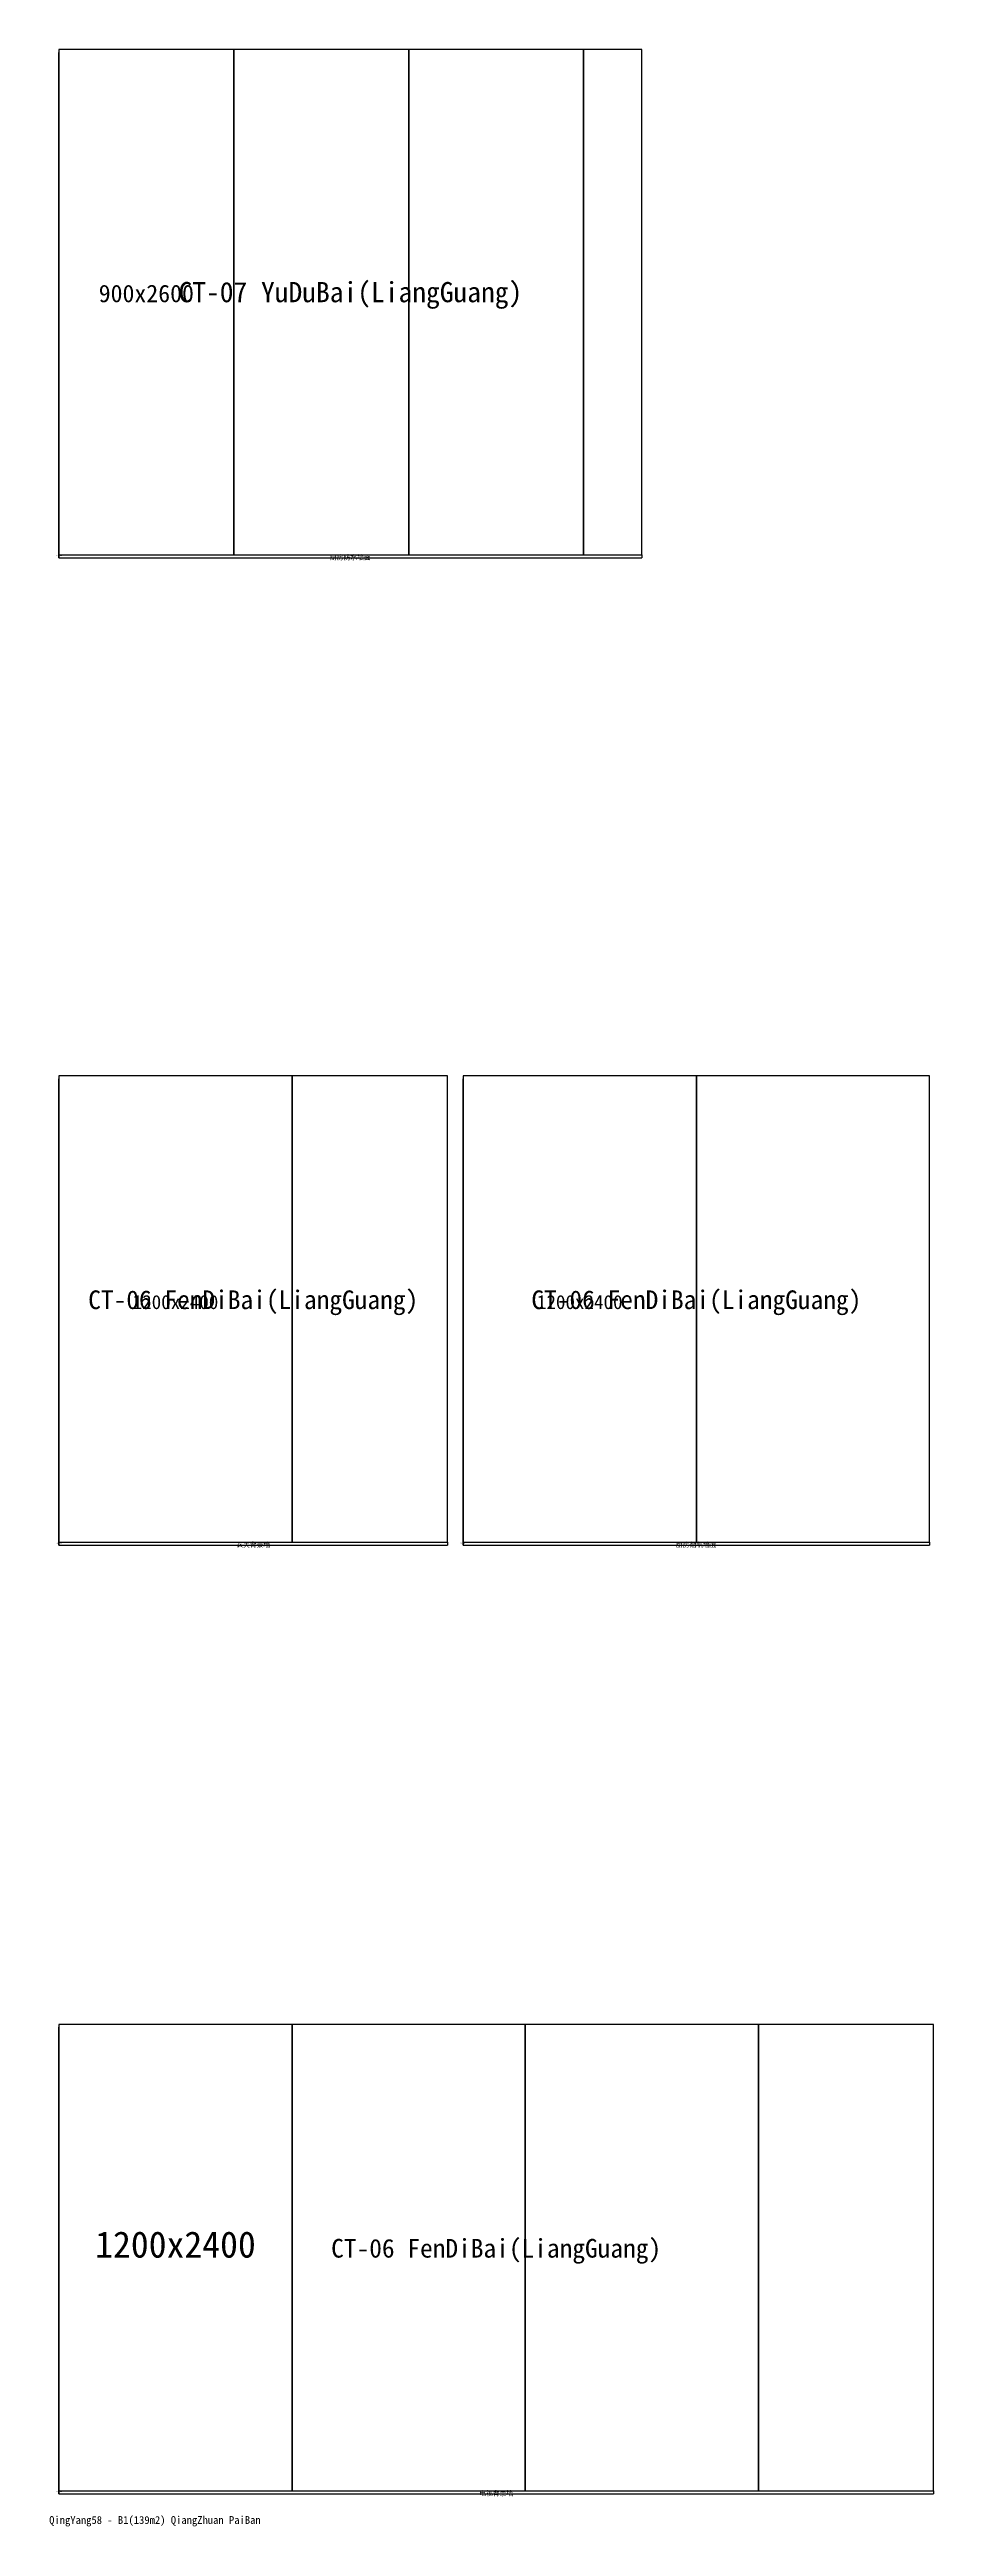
# Model space of a CAD drawing. Header units: millimetres. Extents: x 52 to 5480, y -63 to 28520.
# Drawn here: x 52 to 4600, y -63 to 12680 of the extents above; entities that cross this region are included whole.
import ezdxf
from ezdxf.enums import TextEntityAlignment as Align

# ---------------------------------------------------------------- set-up
doc = ezdxf.new("R2010")
doc.units = ezdxf.units.MM
for name, color, linetype in [('DIM', 3, 'CONTINUOUS'), ('TEXT', 7, 'CONTINUOUS'), ('TILE', 5, 'CONTINUOUS'), ('TILE_CUT', 2, 'Continuous'), ('TITLE', 6, 'CONTINUOUS'), ('WALL', 7, 'CONTINUOUS')]:
    doc.layers.add(name, color=color, linetype=linetype)

msp = doc.modelspace()

# ---------------------------------------------------------------- linework, layer by layer
at = {"layer": 'DIM'}
for p, q in [((100, 12680), (100, 12665)), ((100, 10065), (100, 12665)), ((100, 10080), (100, 10065)), ((100, 10080), (100, 10065)), ((3100, 10080), (3100, 10065)), ((100, 10065), (3100, 10065)), ((100, 7400), (100, 7385)), ((2180, 7400), (2180, 7385)), ((100, 4985), (100, 7385)), ((2180, 4985), (2180, 7385)), ((100, 5000), (100, 4985)), ((100, 5000), (100, 4985)), ((100, 4985), (2100, 4985)), ((2100, 5000), (2100, 4985)), ((2180, 5000), (2180, 4985)), ((2180, 5000), (2180, 4985)), ((2180, 4985), (4580, 4985)), ((4580, 5000), (4580, 4985)), ((100, 2520), (100, 2505)), ((100, 105), (100, 2505)), ((100, 120), (100, 105)), ((100, 120), (100, 105)), ((100, 105), (4600, 105)), ((4600, 120), (4600, 105))]:
    msp.add_line(p, q, dxfattribs=at)
at = {"layer": 'TILE'}
for points in [[(100, 10080), (1000, 10080), (1000, 12680), (100, 12680), (100, 10080)], [(1000, 10080), (1900, 10080), (1900, 12680), (1000, 12680), (1000, 10080)], [(1900, 10080), (2800, 10080), (2800, 12680), (1900, 12680), (1900, 10080)], [(100, 5000), (1300, 5000), (1300, 7400), (100, 7400), (100, 5000)], [(2180, 5000), (3380, 5000), (3380, 7400), (2180, 7400), (2180, 5000)], [(3380, 5000), (4580, 5000), (4580, 7400), (3380, 7400), (3380, 5000)], [(100, 120), (1300, 120), (1300, 2520), (100, 2520), (100, 120)], [(1300, 120), (2500, 120), (2500, 2520), (1300, 2520), (1300, 120)], [(2500, 120), (3700, 120), (3700, 2520), (2500, 2520), (2500, 120)]]:
    msp.add_lwpolyline(points, close=True, dxfattribs=at)
at = {"layer": 'TILE_CUT'}
for points in [[(2800, 10080), (3100, 10080), (3100, 12680), (2800, 12680), (2800, 10080)], [(1300, 5000), (2100, 5000), (2100, 7400), (1300, 7400), (1300, 5000)], [(3700, 120), (4600, 120), (4600, 2520), (3700, 2520), (3700, 120)]]:
    msp.add_lwpolyline(points, close=True, dxfattribs=at)
at = {"layer": 'WALL', "color": 7}
for points in [[(100, 10080), (3100, 10080), (3100, 12680), (100, 12680), (100, 10080)], [(100, 5000), (2100, 5000), (2100, 7400), (100, 7400), (100, 5000)], [(2180, 5000), (4580, 5000), (4580, 7400), (2180, 7400), (2180, 5000)], [(100, 120), (4600, 120), (4600, 2520), (100, 2520), (100, 120)]]:
    msp.add_lwpolyline(points, close=True, dxfattribs=at)

# ---------------------------------------------------------------- texts
at = {"layer": 'DIM'}
for s, height, p in [('900x2600', 90, (550, 11380)), ('2600mm', 6, (100, 10074)), ('3000mm', 6, (1600, 10074)), ('1200x2400', 72, (700, 6200)), ('1200x2400', 72, (2780, 6200)), ('2400mm', 6, (100, 4994)), ('2000mm', 6, (1100, 4994)), ('2400mm', 6, (2180, 4994)), ('2400mm', 6, (3380, 4994)), ('1200x2400', 135, (700, 1320)), ('2400mm', 6, (100, 114)), ('4500mm', 6, (2350, 114))]:
    msp.add_text(s, height=height, dxfattribs=at).set_placement(p, align=Align.CENTER)
at = {"layer": 'TEXT'}
for s, height, p in [('CT-07 YuDuBai(LiangGuang)', 104, (1600, 11380)), ('厨房防水墙面', 25, (1600, 10055)), ('CT-06 FenDiBai(LiangGuang)', 96, (1100, 6200)), ('CT-06 FenDiBai(LiangGuang)', 96, (3380, 6200)), ('玄关背景墙', 25, (1100, 4975)), ('厨房烟机墙面', 25, (3380, 4975)), ('CT-06 FenDiBai(LiangGuang)', 96, (2350, 1320)), ('电视背景墙', 25, (2350, 95))]:
    msp.add_text(s, height=height, dxfattribs=at).set_placement(p, align=Align.CENTER)
at = {"layer": 'TITLE'}
msp.add_text('QingYang58 - B1(139m2) QiangZhuan PaiBan', height=40, dxfattribs=at).set_placement((50, -50))

doc.saveas('drawing.dxf')
